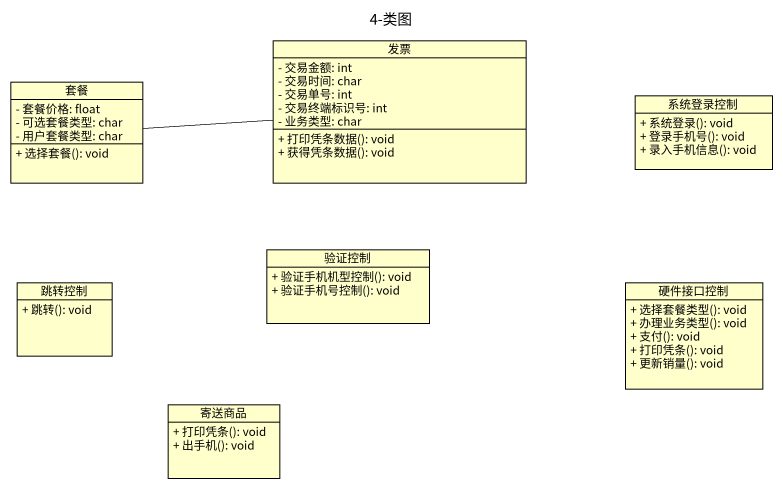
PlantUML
@startuml
title 4-类图
hide circle
hide empty members
skinparam classAttributeIconSize 0
class 发票 {
  - 交易金额: int
  - 交易时间: char
  - 交易单号: int
  - 交易终端标识号: int
  - 业务类型: char
  + 打印凭条数据(): void
  + 获得凭条数据(): void
}
class 套餐 {
  - 套餐价格: float
  - 可选套餐类型: char
  - 用户套餐类型: char
  + 选择套餐(): void
}
class 系统登录控制 {
  + 系统登录(): void
  + 登录手机号(): void
  + 录入手机信息(): void
}
class 验证控制 {
  + 验证手机机型控制(): void
  + 验证手机号控制(): void
}
class 跳转控制 {
  + 跳转(): void
}
class 硬件接口控制 {
  + 选择套餐类型(): void
  + 办理业务类型(): void
  + 支付(): void
  + 打印凭条(): void
  + 更新销量(): void
}
class 寄送商品 {
  + 打印凭条(): void
  + 出手机(): void
}
套餐 -right- 发票
@enduml
